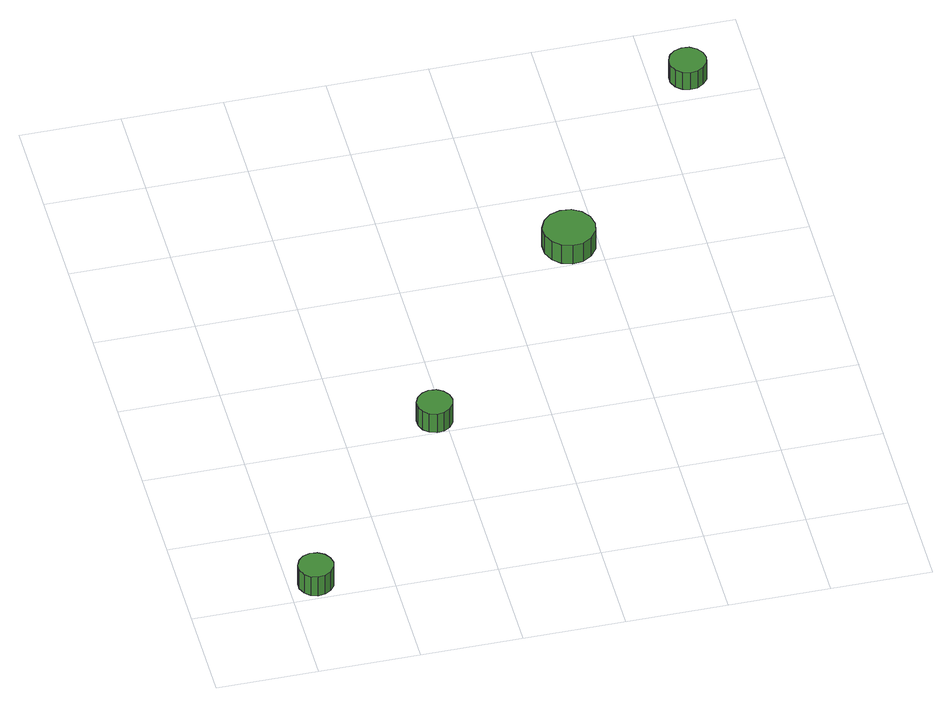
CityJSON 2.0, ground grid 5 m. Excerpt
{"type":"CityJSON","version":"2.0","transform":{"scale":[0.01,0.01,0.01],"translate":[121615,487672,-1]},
"CityObjects":{
"tree1":{"type":"SolitaryVegetationObject","attributes":{"function":"something"},"geometry":[{"type":"MultiSurface","lod":"1","boundaries":[[[0,1,2,3,4,5,6,7,8,9,10,11,12,13,14]],[[15,16,17,18,19,20,21,22,23,24,25,26,27,28,29]],[[0,29,28,1]],[[1,28,27,2]],[[2,27,26,3]],[[3,26,25,4]],[[4,25,24,5]],[[5,24,23,6]],[[6,23,22,7]],[[7,22,21,8]],[[8,21,20,9]],[[9,20,19,10]],[[10,19,18,11]],[[11,18,17,12]],[[12,17,16,13]],[[13,16,15,14]],[[14,15,29,0]]]}]},
"tree2":{"type":"SolitaryVegetationObject","attributes":{"function":"something"},"geometry":[{"type":"MultiSurface","lod":"1","boundaries":[[[30,31,32,33,34,35,36,37,38,39,40,41,42,43,44]],[[45,46,47,48,49,50,51,52,53,54,55,56,57,58,59]],[[30,59,58,31]],[[31,58,57,32]],[[32,57,56,33]],[[33,56,55,34]],[[34,55,54,35]],[[35,54,53,36]],[[36,53,52,37]],[[37,52,51,38]],[[38,51,50,39]],[[39,50,49,40]],[[40,49,48,41]],[[41,48,47,42]],[[42,47,46,43]],[[43,46,45,44]],[[44,45,59,30]]]}]},
"tree3":{"type":"SolitaryVegetationObject","attributes":{"function":"something"},"geometry":[{"type":"MultiSurface","lod":"1","boundaries":[[[60,61,62,63,64,65,66,67,68,69,70,71,72,73,74]],[[75,76,77,78,79,80,81,82,83,84,85,86,87,88,89]],[[60,89,88,61]],[[61,88,87,62]],[[62,87,86,63]],[[63,86,85,64]],[[64,85,84,65]],[[65,84,83,66]],[[66,83,82,67]],[[67,82,81,68]],[[68,81,80,69]],[[69,80,79,70]],[[70,79,78,71]],[[71,78,77,72]],[[72,77,76,73]],[[73,76,75,74]],[[74,75,89,60]]]}]},
"tree4":{"type":"SolitaryVegetationObject","attributes":{"function":"something"},"geometry":[{"type":"MultiSurface","lod":"1","boundaries":[[[90,91,92,93,94,95,96,97,98,99,100,101,102,103,104]],[[105,106,107,108,109,110,111,112,113,114,115,116,117,118,119]],[[90,119,118,91]],[[91,118,117,92]],[[92,117,116,93]],[[93,116,115,94]],[[94,115,114,95]],[[95,114,113,96]],[[96,113,112,97]],[[97,112,111,98]],[[98,111,110,99]],[[99,110,109,100]],[[100,109,108,101]],[[101,108,107,102]],[[102,107,106,103]],[[103,106,105,104]],[[104,105,119,90]]]}]}
},
"vertices":[
[219,105,197],[211,140,197],[190,169,197],[159,187,197],[124,191,197],[89,180,197],[63,156,197],[48,123,197],[48,87,197],[63,54,197],[89,30,197],[124,19,197],[159,23,197],[190,41,197],[211,70,197],[211,70,77],[190,41,77],[159,23,77],[124,19,77],[89,30,77],[63,54,77],[48,87,77],[48,123,77],[63,156,77],[89,180,77],[124,191,77],[159,187,77],[190,169,77],[211,140,77],[219,105,77],
[1037,1090,195],[1030,1125,195],[1008,1155,195],[977,1173,195],[940,1177,195],[906,1165,195],[879,1141,195],[864,1108,195],[864,1071,195],[879,1038,195],[906,1014,195],[940,1003,195],[977,1006,195],[1008,1025,195],[1030,1054,195],[1030,1054,78],[1008,1025,78],[977,1006,78],[940,1003,78],[906,1014,78],[879,1038,78],[864,1071,78],[864,1108,78],[879,1141,78],[906,1165,78],[940,1177,78],[977,1173,78],[1008,1155,78],[1030,1125,78],[1037,1090,78],
[1984,2129,199],[1973,2182,199],[1942,2225,199],[1895,2252,199],[1842,2257,199],[1791,2241,199],[1752,2205,199],[1730,2156,199],[1730,2103,199],[1752,2054,199],[1791,2018,199],[1842,2002,199],[1895,2007,199],[1942,2034,199],[1973,2077,199],[1973,2077,83],[1942,2034,83],[1895,2007,83],[1842,2002,83],[1791,2018,83],[1752,2054,83],[1730,2103,83],[1730,2156,83],[1752,2205,83],[1791,2241,83],[1842,2257,83],[1895,2252,83],[1942,2225,83],[1973,2182,83],[1984,2129,83],
[2771,3147,196],[2763,3184,196],[2740,3215,196],[2708,3234,196],[2670,3238,196],[2634,3226,196],[2606,3201,196],[2591,3166,196],[2591,3129,196],[2606,3094,196],[2634,3069,196],[2670,3057,196],[2708,3061,196],[2740,3080,196],[2763,3110,196],[2763,3110,88],[2740,3080,88],[2708,3061,88],[2670,3057,88],[2634,3069,88],[2606,3094,88],[2591,3129,88],[2591,3166,88],[2606,3201,88],[2634,3226,88],[2670,3238,88],[2708,3234,88],[2740,3215,88],[2763,3184,88],[2771,3147,88]
]}
